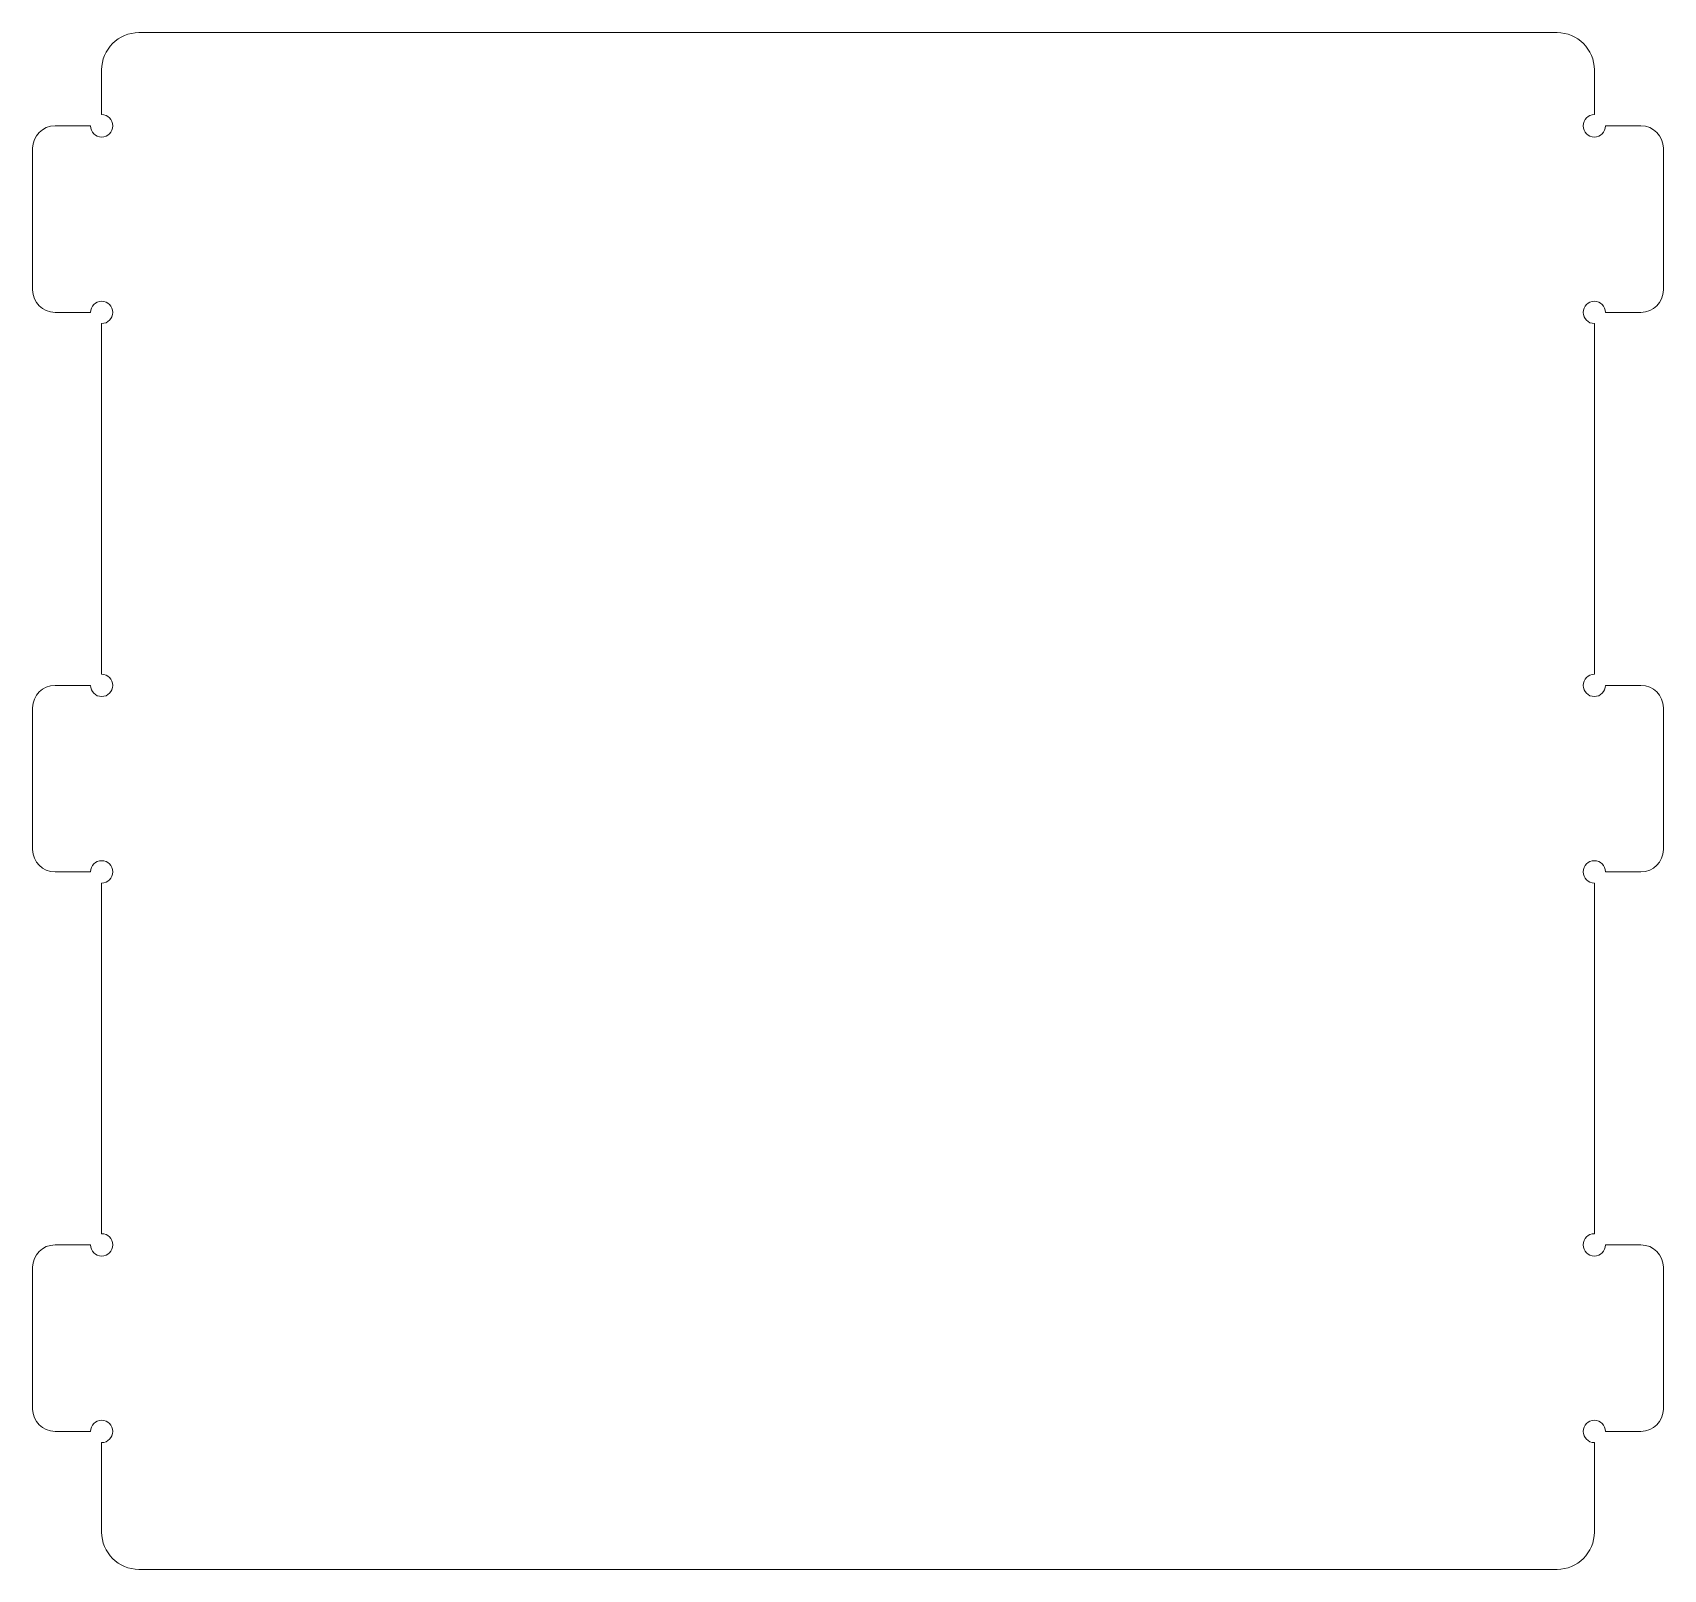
# Model space of a CAD drawing. Header units: millimetres. Extents: x -218 to 218, y -206 to 206.
import ezdxf

# ---------------------------------------------------------------- set-up
doc = ezdxf.new("R2010")
doc.units = ezdxf.units.MM

msp = doc.modelspace()

# ---------------------------------------------------------------- linework, layer by layer
at = {"color": 7, "linetype": 'Continuous', "lineweight": 15}
for p, q in [((190, 206), (-190, 206)), ((-200, 196), (-200, 184)), ((200, 196), (200, 184)), ((-212.5, 181), (-203, 181)), ((212.5, 181), (203, 181)), ((-218.5, 175), (-218.5, 137)), ((218.5, 175), (218.5, 137)), ((-212.5, 131), (-203, 131)), ((-200, 128), (-200, 34)), ((200, 128), (200, 34)), ((212.5, 131), (203, 131)), ((-212.5, 31), (-203, 31)), ((212.5, 31), (203, 31)), ((-218.5, 25), (-218.5, -13)), ((218.5, 25), (218.5, -13)), ((-212.5, -19), (-203, -19)), ((212.5, -19), (203, -19)), ((-200, -22), (-200, -116)), ((200, -22), (200, -116)), ((-212.5, -119), (-203, -119)), ((212.5, -119), (203, -119)), ((-218.5, -125), (-218.5, -163)), ((218.5, -125), (218.5, -163)), ((-212.5, -169), (-203, -169)), ((212.5, -169), (203, -169)), ((-200, -172), (-200, -196)), ((200, -172), (200, -196)), ((190, -206), (-190, -206))]:
    msp.add_line(p, q, dxfattribs=at)
for centre, radius, start, end in [((-190, 196), 10, 90, 180), ((190, 196), 10, 0, 90), ((-200, 181), 3, 180, 90), ((200, 181), 3, 90, 0), ((-212.5, 175), 6, 90, 180), ((212.5, 175), 6, 0, 90), ((-212.5, 137), 6, 180, 270), ((212.5, 137), 6, 270, 0), ((-200, 131), 3, 270, 180), ((200, 131), 3, 0, 270), ((-212.5, 25), 6, 90, 180), ((-200, 31), 3, 180, 90), ((200, 31), 3, 90, 0), ((212.5, 25), 6, 0, 90), ((-212.5, -13), 6, 180, 270), ((212.5, -13), 6, 270, 0), ((-200, -19), 3, 270, 180), ((200, -19), 3, 0, 270), ((-200, -119), 3, 180, 90), ((200, -119), 3, 90, 0), ((-212.5, -125), 6, 90, 180), ((212.5, -125), 6, 0, 90), ((-212.5, -163), 6, 180, 270), ((-200, -169), 3, 270, 180), ((200, -169), 3, 0, 270), ((212.5, -163), 6, 270, 0), ((-190, -196), 10, 180, 270), ((190, -196), 10, 270, 0)]:
    msp.add_arc(centre, radius, start, end, dxfattribs=at)

doc.saveas('drawing.dxf')
